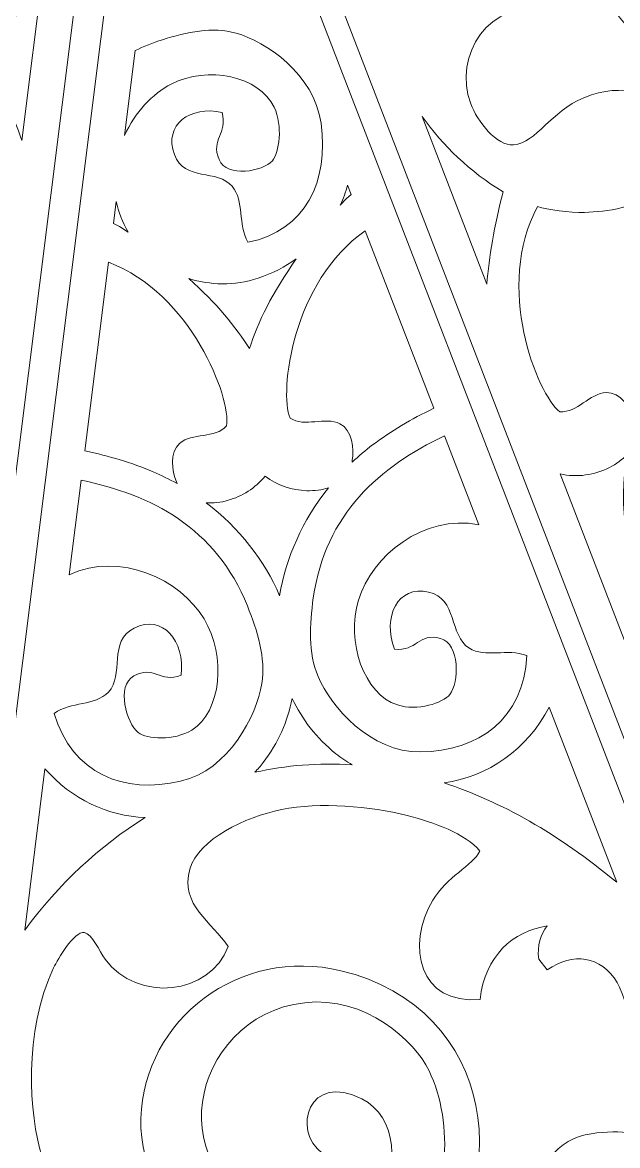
# Model space of a CAD drawing. Header units: millimetres. Extents: x -450 to 450, y -635 to 635.
# Drawn here: x -283.4 to -233.2, y -187.9 to -93.3 of the extents above; entities that cross this region are included whole.
import ezdxf

# ---------------------------------------------------------------- set-up
doc = ezdxf.new("R2010")
doc.units = ezdxf.units.MM
doc.header["$MEASUREMENT"] = 0
doc.layers.add('Camada 1', color=7, linetype='Continuous')

msp = doc.modelspace()

# ---------------------------------------------------------------- linework, layer by layer
at = {"layer": 'Camada 1', "color": 250, "lineweight": 20}
for points, knots in [([(-307.3716, -317.8333), (-307.3716, -317.8333), (-272.4942, -40.1801), (-272.4942, -40.1801), (-272.4942, -40.1801), (-272.4942, -40.1801), (-408.1374, -56.7701), (-408.1374, -56.7701), (-408.1374, -56.7701), (-408.1374, -56.7701), (-307.3716, -317.8333), (-307.3716, -317.8333)], [0, 0, 0, 0, 0.25, 0.25, 0.25, 0.25, 0.5, 0.5, 0.5, 0.5, 1, 1, 1, 1]), ([(-169.3038, -317.8333), (-169.3038, -317.8333), (-134.4264, -40.1801), (-134.4264, -40.1801), (-134.4264, -40.1801), (-134.4264, -40.1801), (-270.0696, -56.7701), (-270.0696, -56.7701), (-270.0696, -56.7701), (-270.0696, -56.7701), (-169.3038, -317.8333), (-169.3038, -317.8333)], [0, 0, 0, 0, 0.25, 0.25, 0.25, 0.25, 0.5, 0.5, 0.5, 0.5, 1, 1, 1, 1]), ([(-272.0548, -57.0129), (-272.0548, -57.0129), (-306.9322, -334.6661), (-306.9322, -334.6661), (-306.9322, -334.6661), (-306.9322, -334.6661), (-171.289, -318.0761), (-171.289, -318.0761), (-171.289, -318.0761), (-171.289, -318.0761), (-272.0548, -57.0129), (-272.0548, -57.0129)], [0, 0, 0, 0, 0.25, 0.25, 0.25, 0.25, 0.5, 0.5, 0.5, 0.5, 1, 1, 1, 1]), ([(-230.8968, -124.7174), (-231.2101, -125.4095), (-231.4823, -126.1144), (-231.7141, -126.827), (-231.7141, -126.827), (-231.7141, -126.827), (-231.7781, -126.6831), (-231.7781, -126.6831), (-231.7781, -126.6831), (-232.0877, -125.7587), (-233.0282, -124.4371), (-234.1779, -124.4735), (-234.1779, -124.4735), (-235.5964, -124.5186), (-236.6264, -126.2129), (-238.103, -126.0797), (-238.103, -126.0797), (-240.0238, -124.5974), (-243.6212, -115.4978), (-239.9662, -108.8007), (-239.9662, -108.8007), (-239.1553, -109.0543), (-237.2617, -109.3304), (-236.0157, -109.2814), (-236.0157, -109.2814), (-234.1664, -109.2079), (-231.5864, -108.9752), (-229.5857, -107.2217), (-229.5857, -107.2217), (-226.188, -104.2458), (-229.23, -96.825), (-236.0706, -99.6257), (-236.0706, -99.6257), (-238.8978, -100.783), (-240.017, -103.4124), (-242.0129, -103.6016), (-242.0129, -103.6016), (-243.3971, -103.7329), (-245.0663, -101.5912), (-245.6098, -100.1323), (-245.6098, -100.1323), (-247.1298, -96.051), (-244.0265, -91.2261), (-239.2042, -92.2473), (-239.2042, -92.2473), (-239.7945, -88.9637), (-242.2569, -86.9418), (-244.7847, -87.1327), (-244.7847, -87.1327), (-247.2432, -87.3185), (-248.6468, -87.8082), (-250.674, -89.1742), (-250.674, -89.1742), (-250.7753, -88.9275), (-249.598, -77.2459), (-249.1374, -75.689), (-249.1374, -75.689), (-248.2843, -73.3056), (-246.2811, -72.6005), (-244.0363, -73.605), (-244.0363, -73.605), (-244.0363, -73.605), (-243.5565, -72.6102), (-243.5565, -72.6102), (-243.5565, -72.6102), (-243.6381, -71.5303), (-244.08, -70.7122), (-244.724, -70.1507), (-244.724, -70.1507), (-242.0813, -69.9958), (-239.5077, -71.5325), (-238.4888, -74.8468), (-238.4888, -74.8468), (-233.7836, -74.336), (-233.7045, -69.4719), (-236.4587, -66.3293), (-236.4587, -66.3293), (-237.8596, -64.7315), (-240.0207, -64.2159), (-240.7929, -63.219), (-240.7929, -63.219), (-239.9818, -61.6209), (-237.7349, -60.2047), (-235.854, -59.2755), (-235.854, -59.2755), (-233.2242, -57.9757), (-229.4544, -56.8138), (-226.4327, -56.8334), (-226.4327, -56.8334), (-223.5717, -56.8514), (-219.7042, -57.8262), (-218.5671, -60.066), (-218.5671, -60.066), (-217.2325, -62.695), (-219.4376, -64.6236), (-220.2623, -66.73), (-220.2623, -66.73), (-218.1299, -70.267), (-212.5214, -69.7617), (-210.7438, -65.7768), (-210.7438, -65.7768), (-210.4473, -65.1118), (-210.1465, -63.5679), (-209.6075, -63.3795), (-209.6075, -63.3795), (-208.8121, -63.1), (-207.1729, -65.0363), (-206.7214, -65.6591), (-206.7214, -65.6591), (-204.1111, -69.2623), (-203.0125, -74.2323), (-202.8415, -77.8045), (-202.8415, -77.8045), (-203.1252, -79.5199), (-203.3233, -81.2691), (-203.4286, -83.0434), (-203.4286, -83.0434), (-204.8243, -87.9613), (-208.6663, -93.4652), (-215.5063, -95.7504), (-215.5063, -95.7504), (-220.303, -97.352), (-226.0759, -96.1313), (-229.2948, -93.408), (-229.2948, -93.408), (-232.984, -90.2863), (-234.6118, -84.2103), (-233.5126, -79.6406), (-233.5126, -79.6406), (-232.8921, -77.0626), (-229.8443, -72.7509), (-225.1683, -72.3469), (-225.1683, -72.3469), (-216.0333, -71.5564), (-211.2026, -84.3911), (-220.1902, -88.0475), (-220.1902, -88.0475), (-222.1477, -88.8446), (-225.8033, -88.7311), (-226.0779, -86.7702), (-226.0779, -86.7702), (-226.2597, -85.467), (-225.2528, -85.7174), (-224.1509, -84.4483), (-224.1509, -84.4483), (-222.1448, -82.1375), (-224.4271, -77.818), (-227.9887, -80.7884), (-227.9887, -80.7884), (-232.7735, -84.7785), (-225.7946, -96.9204), (-215.531, -89.9247), (-215.531, -89.9247), (-211.3442, -87.07), (-210.0511, -82.8287), (-210.9687, -78.8605), (-210.9687, -78.8605), (-212.7708, -71.067), (-221.1474, -66.9261), (-228.4056, -70.4098), (-228.4056, -70.4098), (-239.5577, -75.7625), (-238.6978, -90.2085), (-228.9829, -96.6354), (-228.9829, -96.6354), (-221.7274, -101.436), (-209.9636, -98.941), (-203.3254, -90.4977), (-203.3254, -90.4977), (-203.2834, -90.9871), (-203.2339, -91.477), (-203.1778, -91.9677), (-203.1778, -91.9677), (-203.6781, -93.79), (-205.1225, -95.8796), (-206.5256, -97.8241), (-206.5256, -97.8241), (-208.4215, -100.4519), (-210.5112, -102.9593), (-213.5775, -104.3343), (-213.5775, -104.3343), (-216.7312, -105.7481), (-219.5599, -105.3372), (-221.0844, -101.5421), (-221.0844, -101.5421), (-224.9398, -101.837), (-226.1749, -105.8697), (-224.1889, -108.7391), (-224.1889, -108.7391), (-223.555, -109.656), (-222.6096, -110.2072), (-221.7256, -110.7642), (-221.7256, -110.7642), (-221.2986, -111.0331), (-220.7726, -111.2545), (-220.2943, -111.4703), (-220.2943, -111.4703), (-222.4467, -113.3512), (-225.0063, -115.9352), (-226.7269, -118.0514), (-226.7269, -118.0514), (-228.5124, -120.2475), (-229.8637, -122.4347), (-230.8968, -124.7174)], [0, 0, 0, 0, 0.0192308, 0.0192308, 0.0192308, 0.0192308, 0.0384615, 0.0384615, 0.0384615, 0.0384615, 0.0576923, 0.0576923, 0.0576923, 0.0576923, 0.0769231, 0.0769231, 0.0769231, 0.0769231, 0.0961538, 0.0961538, 0.0961538, 0.0961538, 0.1153846, 0.1153846, 0.1153846, 0.1153846, 0.1346154, 0.1346154, 0.1346154, 0.1346154, 0.1538462, 0.1538462, 0.1538462, 0.1538462, 0.1730769, 0.1730769, 0.1730769, 0.1730769, 0.1923077, 0.1923077, 0.1923077, 0.1923077, 0.2115385, 0.2115385, 0.2115385, 0.2115385, 0.2307692, 0.2307692, 0.2307692, 0.2307692, 0.25, 0.25, 0.25, 0.25, 0.2692308, 0.2692308, 0.2692308, 0.2692308, 0.2884615, 0.2884615, 0.2884615, 0.2884615, 0.3076923, 0.3076923, 0.3076923, 0.3076923, 0.3269231, 0.3269231, 0.3269231, 0.3269231, 0.3461538, 0.3461538, 0.3461538, 0.3461538, 0.3653846, 0.3653846, 0.3653846, 0.3653846, 0.3846154, 0.3846154, 0.3846154, 0.3846154, 0.4038462, 0.4038462, 0.4038462, 0.4038462, 0.4230769, 0.4230769, 0.4230769, 0.4230769, 0.4423077, 0.4423077, 0.4423077, 0.4423077, 0.4615385, 0.4615385, 0.4615385, 0.4615385, 0.4807692, 0.4807692, 0.4807692, 0.4807692, 0.5, 0.5, 0.5, 0.5, 0.5192308, 0.5192308, 0.5192308, 0.5192308, 0.5384615, 0.5384615, 0.5384615, 0.5384615, 0.5576923, 0.5576923, 0.5576923, 0.5576923, 0.5769231, 0.5769231, 0.5769231, 0.5769231, 0.5961538, 0.5961538, 0.5961538, 0.5961538, 0.6153846, 0.6153846, 0.6153846, 0.6153846, 0.6346154, 0.6346154, 0.6346154, 0.6346154, 0.6538462, 0.6538462, 0.6538462, 0.6538462, 0.6730769, 0.6730769, 0.6730769, 0.6730769, 0.6923077, 0.6923077, 0.6923077, 0.6923077, 0.7115385, 0.7115385, 0.7115385, 0.7115385, 0.7307692, 0.7307692, 0.7307692, 0.7307692, 0.75, 0.75, 0.75, 0.75, 0.7692308, 0.7692308, 0.7692308, 0.7692308, 0.7884615, 0.7884615, 0.7884615, 0.7884615, 0.8076923, 0.8076923, 0.8076923, 0.8076923, 0.8269231, 0.8269231, 0.8269231, 0.8269231, 0.8461538, 0.8461538, 0.8461538, 0.8461538, 0.8653846, 0.8653846, 0.8653846, 0.8653846, 0.8846154, 0.8846154, 0.8846154, 0.8846154, 0.9038462, 0.9038462, 0.9038462, 0.9038462, 0.9230769, 0.9230769, 0.9230769, 0.9230769, 0.9423077, 0.9423077, 0.9423077, 0.9423077, 0.9615385, 0.9615385, 0.9615385, 0.9615385, 1, 1, 1, 1]), ([(-283.4383, -103.2351), (-284.1672, -101.0644), (-285.2071, -98.6627), (-286.6526, -96.0213), (-286.6526, -96.0213), (-284.3236, -93.6899), (-282.6493, -91.0397), (-281.5511, -88.2109), (-281.5511, -88.2109), (-281.5511, -88.2109), (-283.4383, -103.2351), (-283.4383, -103.2351)], [0, 0, 0, 0, 0.25, 0.25, 0.25, 0.25, 0.5, 0.5, 0.5, 0.5, 1, 1, 1, 1]), ([(-258.2193, -101.7771), (-257.5495, -106.6441), (-259.4953, -110.8258), (-264.3777, -111.8091), (-264.3777, -111.8091), (-265.2329, -110.2741), (-264.6684, -108.3515), (-265.7096, -107.0861), (-265.7096, -107.0861), (-266.9259, -105.6077), (-269.7322, -106.7105), (-270.578, -104.4122), (-270.578, -104.4122), (-271.5053, -101.8955), (-269.2384, -100.2612), (-266.5518, -100.8579), (-266.5518, -100.8579), (-266.0755, -102.7116), (-267.5404, -103.0762), (-266.8159, -104.8229), (-266.8159, -104.8229), (-266.1531, -106.4224), (-263.1097, -105.8288), (-262.325, -104.9314), (-262.325, -104.9314), (-261.7339, -104.2553), (-261.4272, -102.0015), (-262.1671, -100.4321), (-262.1671, -100.4321), (-263.4232, -97.7672), (-267.7777, -96.9179), (-270.8379, -98.4711), (-270.8379, -98.4711), (-272.4533, -99.2917), (-273.906, -100.8715), (-274.7822, -102.7952), (-274.7822, -102.7952), (-274.7822, -102.7952), (-273.8851, -95.6541), (-273.8851, -95.6541), (-273.8851, -95.6541), (-273.1698, -95.2975), (-272.4029, -94.9883), (-271.58, -94.7323), (-271.58, -94.7323), (-269.5314, -94.0945), (-267.368, -93.6164), (-265.3802, -94.1777), (-265.3802, -94.1777), (-262.8996, -94.8782), (-258.7922, -97.6069), (-258.2193, -101.7771)], [0, 0, 0, 0, 0.0714286, 0.0714286, 0.0714286, 0.0714286, 0.1428571, 0.1428571, 0.1428571, 0.1428571, 0.2142857, 0.2142857, 0.2142857, 0.2142857, 0.2857143, 0.2857143, 0.2857143, 0.2857143, 0.3571429, 0.3571429, 0.3571429, 0.3571429, 0.4285714, 0.4285714, 0.4285714, 0.4285714, 0.5, 0.5, 0.5, 0.5, 0.5714286, 0.5714286, 0.5714286, 0.5714286, 0.6428571, 0.6428571, 0.6428571, 0.6428571, 0.7142857, 0.7142857, 0.7142857, 0.7142857, 0.7857143, 0.7857143, 0.7857143, 0.7857143, 0.8571429, 0.8571429, 0.8571429, 0.8571429, 1, 1, 1, 1]), ([(-242.8704, -107.553), (-243.6366, -110.4649), (-244.0669, -113.0464), (-244.2512, -115.3287), (-244.2512, -115.3287), (-244.2512, -115.3287), (-249.7038, -101.2023), (-249.7038, -101.2023), (-249.7038, -101.2023), (-247.9563, -103.6831), (-245.6926, -105.8516), (-242.8704, -107.553)], [0, 0, 0, 0, 0.25, 0.25, 0.25, 0.25, 0.5, 0.5, 0.5, 0.5, 1, 1, 1, 1]), ([(-255.6752, -107.7801), (-255.6752, -107.7801), (-256.1069, -108.1415), (-256.1069, -108.1415), (-256.1069, -108.1415), (-256.1069, -108.1415), (-256.5965, -108.6644), (-256.5965, -108.6644), (-256.5965, -108.6644), (-256.3497, -108.1231), (-256.1435, -107.5642), (-255.9791, -106.9928), (-255.9791, -106.9928), (-255.9791, -106.9928), (-255.6752, -107.7801), (-255.6752, -107.7801)], [0, 0, 0, 0, 0.2, 0.2, 0.2, 0.2, 0.4, 0.4, 0.4, 0.4, 0.6, 0.6, 0.6, 0.6, 1, 1, 1, 1]), ([(-274.4719, -110.9577), (-274.4719, -110.9577), (-275.2103, -110.4779), (-275.2103, -110.4779), (-275.2103, -110.4779), (-275.2103, -110.4779), (-275.7163, -110.2312), (-275.7163, -110.2312), (-275.7163, -110.2312), (-275.7163, -110.2312), (-275.4809, -108.3576), (-275.4809, -108.3576), (-275.4809, -108.3576), (-275.3019, -109.2362), (-274.9742, -110.1116), (-274.4719, -110.9577)], [0, 0, 0, 0, 0.2, 0.2, 0.2, 0.2, 0.4, 0.4, 0.4, 0.4, 0.6, 0.6, 0.6, 0.6, 1, 1, 1, 1]), ([(-248.721, -125.797), (-250.627, -126.6944), (-252.3215, -127.7178), (-253.8752, -128.8839), (-253.8752, -128.8839), (-254.4808, -129.3384), (-255.0568, -129.8241), (-255.6011, -130.3357), (-255.6011, -130.3357), (-255.6011, -130.3357), (-255.5879, -130.1792), (-255.5879, -130.1792), (-255.5879, -130.1792), (-255.4152, -129.2228), (-255.6033, -127.6171), (-256.6256, -127.0973), (-256.6256, -127.0973), (-257.8868, -126.4564), (-259.5994, -127.4428), (-260.8259, -126.6187), (-260.8259, -126.6187), (-261.7768, -124.4399), (-260.6144, -115.0559), (-254.4935, -110.8419), (-254.4935, -110.8419), (-254.4935, -110.8419), (-248.721, -125.797), (-248.721, -125.797)], [0, 0, 0, 0, 0.125, 0.125, 0.125, 0.125, 0.25, 0.25, 0.25, 0.25, 0.375, 0.375, 0.375, 0.375, 0.5, 0.5, 0.5, 0.5, 0.625, 0.625, 0.625, 0.625, 0.75, 0.75, 0.75, 0.75, 1, 1, 1, 1]), ([(-276.1253, -113.4876), (-269.1692, -116.1022), (-265.7794, -124.9294), (-266.1772, -127.2732), (-266.1772, -127.2732), (-267.169, -128.3686), (-269.0688, -127.824), (-270.1383, -128.75), (-270.1383, -128.75), (-271.0053, -129.5008), (-270.8008, -131.1046), (-270.4027, -131.9911), (-270.4027, -131.9911), (-270.4027, -131.9911), (-270.3522, -132.1399), (-270.3522, -132.1399), (-270.3522, -132.1399), (-271.0037, -131.7746), (-271.6798, -131.442), (-272.3771, -131.1468), (-272.3771, -131.1468), (-274.1661, -130.3895), (-276.0573, -129.8047), (-278.1233, -129.3931), (-278.1233, -129.3931), (-278.1233, -129.3931), (-276.1253, -113.4876), (-276.1253, -113.4876)], [0, 0, 0, 0, 0.125, 0.125, 0.125, 0.125, 0.25, 0.25, 0.25, 0.25, 0.375, 0.375, 0.375, 0.375, 0.5, 0.5, 0.5, 0.5, 0.625, 0.625, 0.625, 0.625, 0.75, 0.75, 0.75, 0.75, 1, 1, 1, 1]), ([(-260.3148, -113.2098), (-262.3235, -116.0383), (-263.5464, -118.5728), (-264.2577, -120.7637), (-264.2577, -120.7637), (-265.3897, -118.9472), (-267.0219, -116.9494), (-269.3581, -114.8617), (-269.3581, -114.8617), (-267.588, -115.4186), (-265.5684, -115.4983), (-263.5156, -114.824), (-263.5156, -114.824), (-262.3179, -114.4308), (-261.2502, -113.8808), (-260.3148, -113.2098)], [0, 0, 0, 0, 0.2, 0.2, 0.2, 0.2, 0.4, 0.4, 0.4, 0.4, 0.6, 0.6, 0.6, 0.6, 1, 1, 1, 1]), ([(-240.8861, -146.6391), (-241.1049, -151.9517), (-244.9368, -154.6768), (-249.8492, -154.75), (-249.8492, -154.75), (-254.0581, -154.8137), (-257.3877, -150.9145), (-258.4624, -148.4077), (-258.4624, -148.4077), (-259.3234, -146.3989), (-259.1846, -144.038), (-258.8703, -141.7727), (-258.8703, -141.7727), (-257.8905, -134.7048), (-253.2225, -130.679), (-247.8257, -128.1168), (-247.8257, -128.1168), (-247.8257, -128.1168), (-244.9363, -135.6026), (-244.9363, -135.6026), (-244.9363, -135.6026), (-249.574, -134.695), (-253.9196, -138.2219), (-255.0615, -141.9568), (-255.0615, -141.9568), (-256.1245, -145.4368), (-254.6138, -149.8984), (-251.787, -150.7974), (-251.787, -150.7974), (-250.1221, -151.3269), (-247.9424, -150.6417), (-247.3654, -149.9093), (-247.3654, -149.9093), (-246.5997, -148.9367), (-246.4825, -145.6283), (-248.1651, -145.1848), (-248.1651, -145.1848), (-250.0027, -144.7), (-250.1372, -146.3052), (-252.0422, -146.0996), (-252.0422, -146.0996), (-253.0461, -143.3587), (-251.7808, -140.703), (-249.151, -141.2785), (-249.151, -141.2785), (-246.7496, -141.8031), (-247.4066, -144.9429), (-245.7582, -145.9901), (-245.7582, -145.9901), (-244.3474, -146.8865), (-242.5347, -145.9822), (-240.8861, -146.6391)], [0, 0, 0, 0, 0.0714286, 0.0714286, 0.0714286, 0.0714286, 0.1428571, 0.1428571, 0.1428571, 0.1428571, 0.2142857, 0.2142857, 0.2142857, 0.2142857, 0.2857143, 0.2857143, 0.2857143, 0.2857143, 0.3571429, 0.3571429, 0.3571429, 0.3571429, 0.4285714, 0.4285714, 0.4285714, 0.4285714, 0.5, 0.5, 0.5, 0.5, 0.5714286, 0.5714286, 0.5714286, 0.5714286, 0.6428571, 0.6428571, 0.6428571, 0.6428571, 0.7142857, 0.7142857, 0.7142857, 0.7142857, 0.7857143, 0.7857143, 0.7857143, 0.7857143, 0.8571429, 0.8571429, 0.8571429, 0.8571429, 1, 1, 1, 1]), ([(-208.1947, -166.4489), (-210.8464, -168.4158), (-215.8118, -176.2003), (-217.8283, -183.7853), (-217.8283, -183.7853), (-217.8283, -183.7853), (-238.0813, -131.3138), (-238.0813, -131.3138), (-238.0813, -131.3138), (-236.6561, -131.6666), (-235.135, -131.4027), (-233.9186, -130.7874), (-233.9186, -130.7874), (-233.3362, -130.4926), (-232.823, -130.117), (-232.4244, -129.6899), (-232.4244, -129.6899), (-233.954, -138.4865), (-229.7121, -147.5953), (-221.0574, -149.0883), (-221.0574, -149.0883), (-217.7428, -149.6602), (-214.6018, -148.8289), (-212.1467, -147.0812), (-212.1467, -147.0812), (-213.0225, -151.0507), (-212.7928, -157.3838), (-208.1947, -166.4489)], [0, 0, 0, 0, 0.125, 0.125, 0.125, 0.125, 0.25, 0.25, 0.25, 0.25, 0.375, 0.375, 0.375, 0.375, 0.5, 0.5, 0.5, 0.5, 0.625, 0.625, 0.625, 0.625, 0.75, 0.75, 0.75, 0.75, 1, 1, 1, 1]), ([(-257.5949, -132.497), (-259.7665, -135.2152), (-261.1903, -138.3979), (-261.7102, -141.5926), (-261.7102, -141.5926), (-262.9847, -138.6174), (-265.1335, -135.8716), (-267.8963, -133.757), (-267.8963, -133.757), (-267.3157, -133.8001), (-266.6858, -133.7283), (-266.0599, -133.5506), (-266.0599, -133.5506), (-264.8991, -133.2205), (-263.7495, -132.5249), (-262.9425, -131.5173), (-262.9425, -131.5173), (-261.9164, -132.3007), (-260.633, -132.6988), (-259.4269, -132.7393), (-259.4269, -132.7393), (-258.7766, -132.761), (-258.148, -132.6788), (-257.5949, -132.497)], [0, 0, 0, 0, 0.1428571, 0.1428571, 0.1428571, 0.1428571, 0.2857143, 0.2857143, 0.2857143, 0.2857143, 0.4285714, 0.4285714, 0.4285714, 0.4285714, 0.5714286, 0.5714286, 0.5714286, 0.5714286, 0.7142857, 0.7142857, 0.7142857, 0.7142857, 1, 1, 1, 1]), ([(-270.0505, -157.2207), (-274.8358, -158.3336), (-279.2115, -156.6124), (-280.7042, -151.5091), (-280.7042, -151.5091), (-279.2626, -150.4742), (-277.2853, -150.915), (-276.1321, -149.705), (-276.1321, -149.705), (-274.7846, -148.2914), (-276.1791, -145.4026), (-273.9748, -144.3146), (-273.9748, -144.3146), (-271.5612, -143.1223), (-269.6932, -145.3947), (-270.007, -148.2968), (-270.007, -148.2968), (-271.8063, -148.9555), (-272.3236, -147.43), (-273.9903, -148.3434), (-273.9903, -148.3434), (-275.5164, -149.1793), (-274.6052, -152.362), (-273.6277, -153.1213), (-273.6277, -153.1213), (-272.8913, -153.6931), (-270.6106, -153.8328), (-269.1224, -152.9177), (-269.1224, -152.9177), (-266.5957, -151.3639), (-266.2048, -146.6697), (-268.0751, -143.5484), (-268.0751, -143.5484), (-270.0835, -140.1989), (-275.1511, -137.8232), (-279.4333, -139.8219), (-279.4333, -139.8219), (-279.4333, -139.8219), (-278.4332, -131.8602), (-278.4332, -131.8602), (-278.4332, -131.8602), (-272.5779, -133.0463), (-267.0773, -135.8284), (-264.4229, -142.4518), (-264.4229, -142.4518), (-263.5719, -144.5746), (-262.8682, -146.8325), (-263.2197, -148.9896), (-263.2197, -148.9896), (-263.6586, -151.6815), (-265.9503, -156.2682), (-270.0505, -157.2207)], [0, 0, 0, 0, 0.0714286, 0.0714286, 0.0714286, 0.0714286, 0.1428571, 0.1428571, 0.1428571, 0.1428571, 0.2142857, 0.2142857, 0.2142857, 0.2142857, 0.2857143, 0.2857143, 0.2857143, 0.2857143, 0.3571429, 0.3571429, 0.3571429, 0.3571429, 0.4285714, 0.4285714, 0.4285714, 0.4285714, 0.5, 0.5, 0.5, 0.5, 0.5714286, 0.5714286, 0.5714286, 0.5714286, 0.6428571, 0.6428571, 0.6428571, 0.6428571, 0.7142857, 0.7142857, 0.7142857, 0.7142857, 0.7857143, 0.7857143, 0.7857143, 0.7857143, 0.8571429, 0.8571429, 0.8571429, 0.8571429, 1, 1, 1, 1]), ([(-255.6021, -155.8437), (-258.4291, -155.655), (-261.1698, -155.8807), (-263.7958, -156.4693), (-263.7958, -156.4693), (-263.558, -156.2097), (-263.328, -155.9382), (-263.1084, -155.6522), (-263.1084, -155.6522), (-261.8192, -153.9724), (-261.0214, -152.1408), (-260.651, -150.2526), (-260.651, -150.2526), (-259.8364, -151.9959), (-258.6208, -153.5812), (-256.9648, -154.9008), (-256.9648, -154.9008), (-256.5242, -155.2518), (-256.0689, -155.5657), (-255.6021, -155.8437)], [0, 0, 0, 0, 0.1666667, 0.1666667, 0.1666667, 0.1666667, 0.3333333, 0.3333333, 0.3333333, 0.3333333, 0.5, 0.5, 0.5, 0.5, 0.6666667, 0.6666667, 0.6666667, 0.6666667, 1, 1, 1, 1]), ([(-233.3045, -165.7381), (-238.2275, -161.6389), (-243.1154, -158.9181), (-247.849, -157.3715), (-247.849, -157.3715), (-244.1931, -156.8271), (-240.8227, -154.5804), (-239.0053, -150.9685), (-239.0053, -150.9685), (-239.0053, -150.9685), (-233.3045, -165.7381), (-233.3045, -165.7381)], [0, 0, 0, 0, 0.25, 0.25, 0.25, 0.25, 0.5, 0.5, 0.5, 0.5, 1, 1, 1, 1]), ([(-281.4861, -156.1641), (-279.2544, -158.7623), (-276.1775, -160.1412), (-273.0521, -160.2871), (-273.0521, -160.2871), (-276.907, -162.675), (-280.3341, -165.9145), (-283.1952, -169.7695), (-283.1952, -169.7695), (-283.1952, -169.7695), (-281.4861, -156.1641), (-281.4861, -156.1641)], [0, 0, 0, 0, 0.25, 0.25, 0.25, 0.25, 0.5, 0.5, 0.5, 0.5, 1, 1, 1, 1]), ([(-244.8339, -163.1138), (-245.4474, -164.3079), (-247.6488, -165.3038), (-248.8067, -167.2527), (-248.8067, -167.2527), (-251.0826, -171.0856), (-249.9613, -176.0858), (-244.8202, -175.6024), (-244.8202, -175.6024), (-244.4369, -171.965), (-242.0119, -169.8273), (-239.1524, -169.4195), (-239.1524, -169.4195), (-239.7215, -170.137), (-240.0198, -171.0758), (-239.8769, -172.2073), (-239.8769, -172.2073), (-239.8769, -172.2073), (-239.1518, -173.1303), (-239.1518, -173.1303), (-239.1518, -173.1303), (-236.965, -171.6121), (-234.6723, -171.9093), (-233.252, -174.1845), (-233.252, -174.1845), (-232.4275, -175.6916), (-228.6789, -187.488), (-228.7347, -187.7644), (-228.7347, -187.7644), (-231.194, -186.7906), (-232.7994, -186.5868), (-235.4685, -186.9231), (-235.4685, -186.9231), (-238.2127, -187.269), (-240.4153, -189.8833), (-240.3467, -193.3969), (-240.3467, -193.3969), (-235.407, -191.3081), (-231.0597, -195.6186), (-231.8155, -200.1547), (-231.8155, -200.1547), (-232.086, -201.7763), (-233.4148, -204.3438), (-234.9232, -204.5057), (-234.9232, -204.5057), (-237.0982, -204.7391), (-238.8555, -202.2672), (-242.1258, -201.6806), (-242.1258, -201.6806), (-250.0388, -200.2605), (-251.7108, -208.5683), (-247.4427, -210.9081), (-247.4427, -210.9081), (-244.9292, -212.2872), (-242.1202, -211.9734), (-240.1268, -211.652), (-240.1268, -211.652), (-238.7837, -211.435), (-236.8174, -210.7436), (-236.0041, -210.3079), (-236.0041, -210.3079), (-230.6678, -216.4309), (-232.5759, -226.5894), (-234.3145, -228.531), (-234.3145, -228.531), (-235.8653, -228.9853), (-237.3279, -227.4589), (-238.8547, -227.717), (-238.8547, -227.717), (-240.092, -227.9263), (-240.8162, -229.4914), (-240.9505, -230.5114), (-240.9505, -230.5114), (-240.9505, -230.5114), (-240.9882, -230.6736), (-240.9882, -230.6736), (-240.9882, -230.6736), (-241.388, -229.9884), (-241.8293, -229.3196), (-242.3119, -228.6731), (-242.3119, -228.6731), (-243.9032, -226.5403), (-245.8147, -224.5745), (-248.1922, -222.6926), (-248.1922, -222.6926), (-250.4833, -220.8793), (-253.7716, -218.7636), (-256.4744, -217.2857), (-256.4744, -217.2857), (-256.0089, -216.9603), (-255.4936, -216.619), (-255.0942, -216.25), (-255.0942, -216.25), (-254.2674, -215.4856), (-253.3738, -214.7141), (-252.8912, -213.6321), (-252.8912, -213.6321), (-251.3786, -210.246), (-253.5591, -206.3516), (-257.7453, -206.8751), (-257.7453, -206.8751), (-258.5669, -211.1173), (-261.5047, -212.1483), (-265.179, -211.3673), (-265.179, -211.3673), (-268.7514, -210.6075), (-271.5207, -208.4698), (-274.1085, -206.1664), (-274.1085, -206.1664), (-276.7069, -203.8538), (-279.444, -201.2817), (-279.4662, -198.9849), (-279.4662, -198.9849), (-270.5645, -206.5782), (-257.1751, -206.7195), (-250.3435, -200.118), (-250.3435, -200.118), (-241.3229, -191.4028), (-243.4818, -176.3174), (-256.5499, -173.1909), (-256.5499, -173.1909), (-265.0551, -171.1561), (-273.1314, -177.2259), (-273.3979, -185.6519), (-273.3979, -185.6519), (-273.5335, -189.9419), (-271.2467, -194.0392), (-266.1605, -196.0847), (-266.1605, -196.0847), (-253.6926, -201.0967), (-248.8162, -187.0741), (-254.7839, -183.9858), (-254.7839, -183.9858), (-259.2262, -181.6866), (-260.7466, -186.6322), (-258.1086, -188.585), (-258.1086, -188.585), (-256.6597, -189.6573), (-255.6361, -189.1829), (-255.5528, -190.5661), (-255.5528, -190.5661), (-255.4286, -192.6478), (-259.3141, -193.5498), (-261.5775, -193.148), (-261.5775, -193.148), (-271.9691, -191.3063), (-269.5377, -177.0303), (-259.5993, -175.8842), (-259.5993, -175.8842), (-254.5122, -175.2968), (-250.3337, -179.0897), (-249.1207, -181.6156), (-249.1207, -181.6156), (-246.9711, -186.0931), (-247.4173, -192.71), (-250.6977, -196.7221), (-250.6977, -196.7221), (-253.56, -200.2222), (-259.4739, -202.7211), (-264.9453, -202.099), (-264.9453, -202.099), (-274.2903, -201.035), (-280.0205, -194.2852), (-281.7551, -188.7955), (-281.7551, -188.7955), (-282.828, -185.4006), (-283.2953, -178.3179), (-280.7538, -172.9469), (-280.7538, -172.9469), (-280.4037, -172.2075), (-279.0631, -169.8584), (-278.1529, -169.9757), (-278.1529, -169.9757), (-277.5362, -170.0545), (-276.8855, -171.5824), (-276.4267, -172.2047), (-276.4267, -172.2047), (-273.6762, -175.9332), (-267.5702, -175.2502), (-266.0435, -171.1438), (-266.0435, -171.1438), (-267.3744, -169.1483), (-270.1437, -167.6325), (-269.2766, -164.6341), (-269.2766, -164.6341), (-268.5379, -162.0798), (-264.6093, -160.2436), (-261.5533, -159.6107), (-261.5533, -159.6107), (-258.3257, -158.9417), (-254.0462, -159.3307), (-250.9566, -160.1067), (-250.9566, -160.1067), (-248.7469, -160.6613), (-246.0422, -161.6395), (-244.8339, -163.1138)], [0, 0, 0, 0, 0.02, 0.02, 0.02, 0.02, 0.04, 0.04, 0.04, 0.04, 0.06, 0.06, 0.06, 0.06, 0.08, 0.08, 0.08, 0.08, 0.1, 0.1, 0.1, 0.1, 0.12, 0.12, 0.12, 0.12, 0.14, 0.14, 0.14, 0.14, 0.16, 0.16, 0.16, 0.16, 0.18, 0.18, 0.18, 0.18, 0.2, 0.2, 0.2, 0.2, 0.22, 0.22, 0.22, 0.22, 0.24, 0.24, 0.24, 0.24, 0.26, 0.26, 0.26, 0.26, 0.28, 0.28, 0.28, 0.28, 0.3, 0.3, 0.3, 0.3, 0.32, 0.32, 0.32, 0.32, 0.34, 0.34, 0.34, 0.34, 0.36, 0.36, 0.36, 0.36, 0.38, 0.38, 0.38, 0.38, 0.4, 0.4, 0.4, 0.4, 0.42, 0.42, 0.42, 0.42, 0.44, 0.44, 0.44, 0.44, 0.46, 0.46, 0.46, 0.46, 0.48, 0.48, 0.48, 0.48, 0.5, 0.5, 0.5, 0.5, 0.52, 0.52, 0.52, 0.52, 0.54, 0.54, 0.54, 0.54, 0.56, 0.56, 0.56, 0.56, 0.58, 0.58, 0.58, 0.58, 0.6, 0.6, 0.6, 0.6, 0.62, 0.62, 0.62, 0.62, 0.64, 0.64, 0.64, 0.64, 0.66, 0.66, 0.66, 0.66, 0.68, 0.68, 0.68, 0.68, 0.7, 0.7, 0.7, 0.7, 0.72, 0.72, 0.72, 0.72, 0.74, 0.74, 0.74, 0.74, 0.76, 0.76, 0.76, 0.76, 0.78, 0.78, 0.78, 0.78, 0.8, 0.8, 0.8, 0.8, 0.82, 0.82, 0.82, 0.82, 0.84, 0.84, 0.84, 0.84, 0.86, 0.86, 0.86, 0.86, 0.88, 0.88, 0.88, 0.88, 0.9, 0.9, 0.9, 0.9, 0.92, 0.92, 0.92, 0.92, 0.94, 0.94, 0.94, 0.94, 0.96, 0.96, 0.96, 0.96, 1, 1, 1, 1])]:
    msp.add_open_spline(points, degree=3, knots=knots, dxfattribs=at)

doc.saveas('drawing.dxf')
